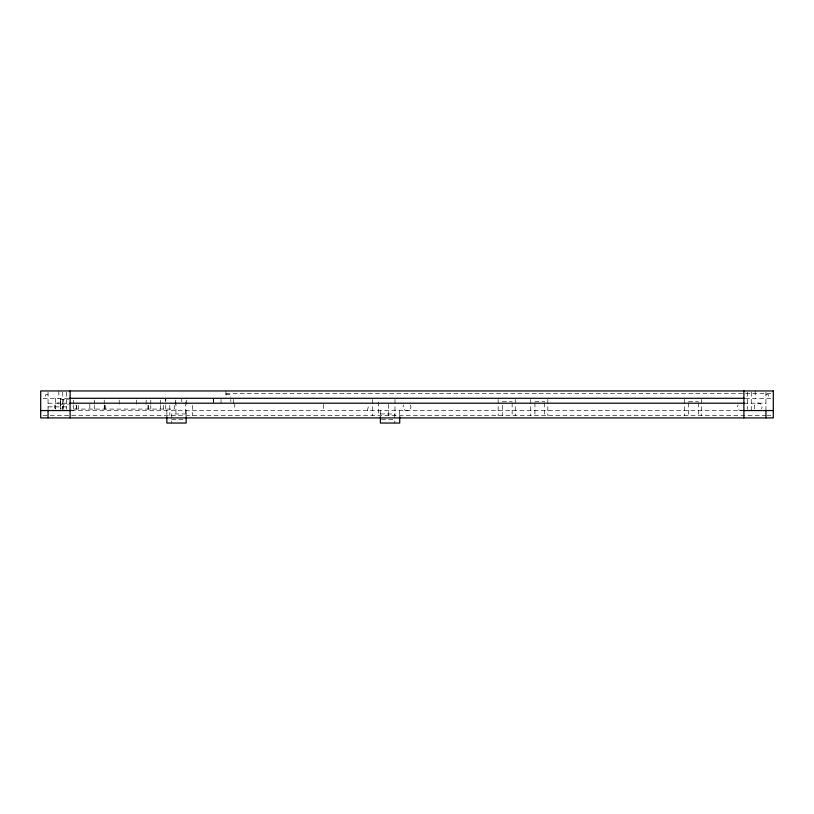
<?xml version="1.0" encoding="UTF-8"?>
<svg xmlns="http://www.w3.org/2000/svg" width="814" height="814" viewBox="0 0 814 814"><rect width="100%" height="100%" fill="white"/><g stroke="black" fill="none" stroke-linecap="round" stroke-linejoin="round"><path stroke-width="0.61" stroke-dasharray="4.07 3.05" d="M63.665 409.086L63.665 399.277M73.474 409.086L73.474 405.403M73.474 404.182L73.474 399.277M78.683 409.086L78.683 405.403M94.444 409.086L94.444 405.403M94.444 404.182L94.444 399.277M104.243 409.086L104.243 405.403M104.243 404.182L104.243 399.277M119.2 404.182L119.2 399.277M136.345 404.182L136.345 399.277M146.144 404.182L146.144 399.277M148.708 409.086L148.708 405.403M150.793 409.086L150.793 405.413M150.793 404.182L150.793 399.277M160.602 409.086L160.602 405.413M160.602 404.182L160.602 399.277M165.751 409.086L165.751 405.403M165.751 401.729L165.751 399.277L165.751 404.182M174.237 405.403L174.237 409.086L71.022 409.086M175.539 404.182L175.539 399.277M181.766 401.729L181.766 399.277M186.528 404.182L186.528 399.277M213.675 399.277L213.675 404.182L213.675 398.3M367.307 410.551L368.325 406.878M225.936 393.406L770.756 393.406M48.046 394.627L45.604 394.627L45.604 398.3M225.936 394.627L230.83 394.627L230.83 397.079M765.954 394.627L768.396 394.627L768.396 398.3M43.152 398.3L68.681 398.3M745.319 398.3L773.3 398.3M60.389 399.277L68.569 399.277M502.34 401.729L512.138 401.729M534.93 401.729L544.729 401.729M688.502 401.729L698.31 401.729M48.046 403.205L70.106 403.205M743.894 403.205L765.954 403.205M60.389 404.182L68.569 404.182M48.046 406.878L67.654 406.878M71.367 410.551L742.633 410.551M186.141 413.98L171.734 413.98L171.734 423.046M380.403 413.98L394.81 413.98L394.81 423.046M43.152 415.455L765.954 415.455M767.175 415.455L770.848 415.455M171.734 419.434L183.74 419.434M381.603 419.434L394.81 419.434M765.954 392.175L765.954 410.551M755.168 390.954L755.168 398.3M751.251 392.175L751.251 410.551M747.578 392.175L747.578 409.33M701.414 399.532L701.414 415.455M698.31 402.981L698.31 415.455M688.502 402.981L688.502 415.455M684.309 399.532L684.309 415.455M547.832 399.532L547.832 415.455M544.729 402.981L544.729 415.455M534.93 402.981L534.93 415.455M530.738 399.532L530.738 415.455M515.252 399.532L515.252 415.455M512.138 402.981L512.138 415.455M502.34 405.474L502.34 415.455M498.148 399.532L498.148 415.455M399.715 410.551L399.715 415.455M394.983 399.532L394.983 415.455M388.37 404.426L388.37 415.455M380.403 410.551L380.403 417.256M378.571 401.974L378.571 415.455M372.446 399.532L372.446 415.455M323.697 404.426L323.697 410.551M234.758 403.205L234.758 410.551M233.272 399.481L233.272 404.182M230.83 399.481L230.83 401.831M225.936 390.954L225.936 398.3M221.032 399.481L221.032 404.182M192.358 405.433L192.358 415.455M186.141 410.551L186.141 417.256M185.734 401.974L185.734 415.455M175.936 401.974L175.936 415.455M169.811 405.433L169.811 415.455M166.829 410.551L166.829 415.455M163.411 405.413L163.411 409.086M147.985 405.413L147.985 409.086M105.739 405.403L105.739 409.086M104.762 405.403L104.762 409.086M89.815 404.182L89.815 409.086M76.75 405.403L76.75 409.086M66.422 392.175L66.422 409.33M62.749 392.175L62.749 410.551M58.832 390.954L58.832 398.3M55.403 398.3L55.403 409.086M48.046 392.175L48.046 410.551M75.946 404.914A3.917 3.917 0 0 1 71.54 410.663M410.398 404.914A3.917 3.917 0 0 1 407 410.795A3.917 3.917 0 0 1 403.602 404.914M742.46 410.663A3.917 3.917 0 0 1 738.054 404.914M754.71 408.842A3.917 3.917 0 0 1 758.109 402.961A3.917 3.917 0 0 1 761.507 408.842M55.077 408.73A3.917 3.917 0 0 1 58.476 402.859A3.917 3.917 0 0 1 61.874 408.73M60.389 398.3L60.389 409.086L60.389 398.3"/><path stroke-width="1.22" d="M69.648 398.3L744.352 398.3M69.648 403.205L744.352 403.205M40.7 410.551L70.106 410.551M743.894 410.551L773.3 410.551M765.954 410.551L765.954 417.908M743.894 390.954L743.894 417.908M399.715 416.717L399.715 423.046L380.403 423.046L380.403 416.717M186.141 416.717L186.141 423.046L166.829 423.046L166.829 416.717M70.106 390.954L70.106 417.908M48.046 410.551L48.046 417.908M773.3 390.954L40.7 390.954L40.7 417.908L773.3 417.908L773.3 390.954"/></g></svg>
